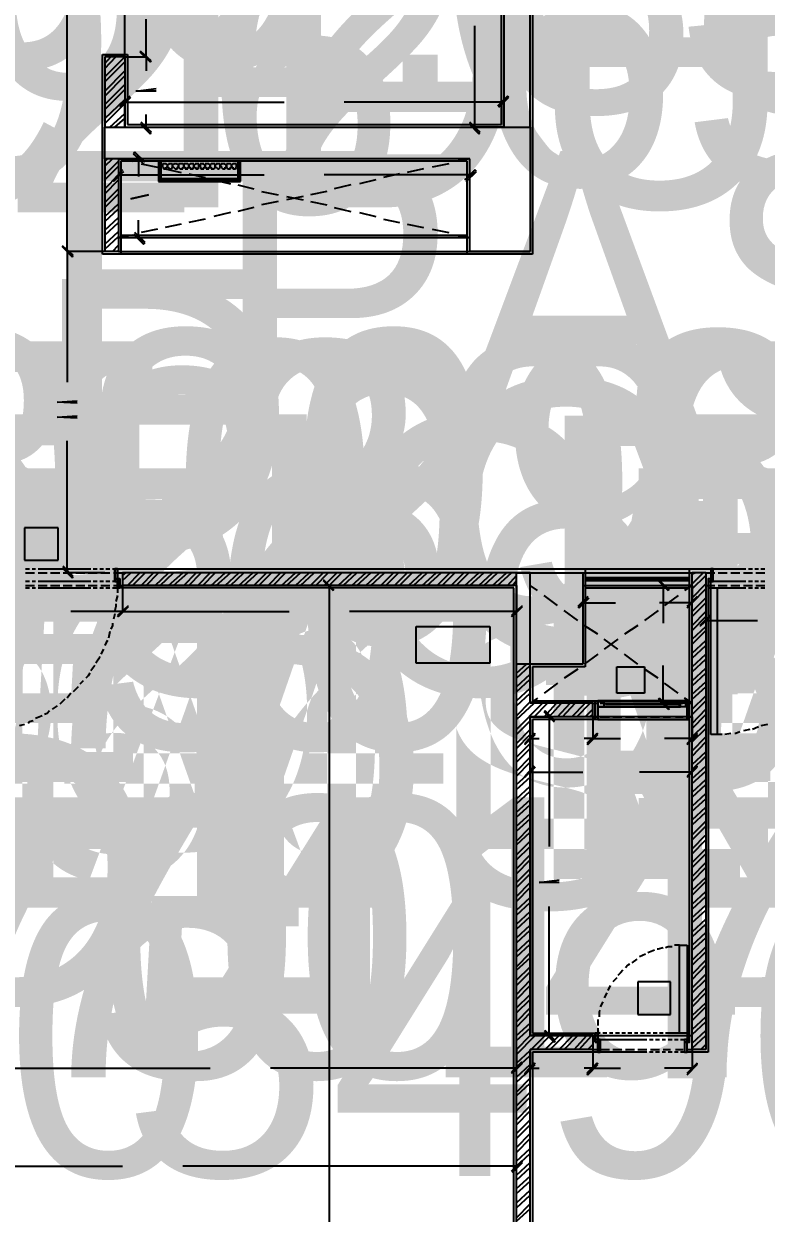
# Model space of a CAD drawing. Header units: feet. Extents: x -4 to 240, y -9 to 130.
# Drawn here: x 103.11 to 121.98, y 46.81 to 77.05 of the extents above; entities that cross this region are included whole.
import ezdxf

# ---------------------------------------------------------------- set-up
doc = ezdxf.new("R2010")
doc.units = ezdxf.units.FT
for name, color, linetype in [('RECTS', 8, 'Continuous'), ('TEXT', 3, 'Continuous'), ('WALLS', 7, 'Continuous')]:
    doc.layers.add(name, color=color, linetype=linetype)

msp = doc.modelspace()

# ---------------------------------------------------------------- linework, layer by layer
at = {"layer": 'RECTS'}
for points in [[(105.429, 62.941), (105.493, 62.941), (105.493, 63.196), (105.429, 63.196)], [(105.429, 62.877), (105.557, 62.877), (105.557, 62.941), (105.429, 62.941)], [(120.51, 62.877), (120.638, 62.877), (120.638, 62.941), (120.51, 62.941)], [(120.574, 62.941), (120.638, 62.941), (120.638, 63.196), (120.574, 63.196)], [(105.493, 62.711), (105.557, 62.711), (105.557, 62.877), (105.493, 62.877)], [(120.51, 62.711), (120.574, 62.711), (120.574, 62.877), (120.51, 62.877)], [(117.64, 51.228), (117.703, 51.228), (117.703, 51.394), (117.64, 51.394)], [(117.64, 51.164), (117.767, 51.164), (117.767, 51.228), (117.64, 51.228)], [(117.703, 50.909), (117.767, 50.909), (117.767, 51.164), (117.703, 51.164)], [(119.911, 51.164), (120.038, 51.164), (120.038, 51.228), (119.911, 51.228)], [(119.911, 50.909), (119.974, 50.909), (119.974, 51.164), (119.911, 51.164)], [(119.974, 51.228), (120.038, 51.228), (120.038, 51.394), (119.974, 51.394)]]:
    msp.add_lwpolyline(points, close=True, dxfattribs=at)
at = {"layer": 'WALLS'}
for p, q in [((104.217, 71.26), (104.217, 87.974)), ((115.254, 74.488), (115.254, 80.957)), ((115.317, 81.021), (115.317, 74.424)), ((115.317, 81.021), (115.317, 74.424)), ((115.981, 74.424), (115.981, 81.021)), ((115.981, 74.424), (115.981, 81.021)), ((116.045, 81.021), (116.045, 74.424)), ((105.684, 76.211), (105.684, 79.209)), ((106.22, 76.211), (106.22, 77.167)), ((114.577, 74.424), (114.577, 77.002)), ((105.11, 74.424), (105.11, 76.274)), ((105.11, 76.274), (105.748, 76.274)), ((105.174, 75.917), (105.455, 76.211)), ((105.174, 76.045), (105.327, 76.211)), ((105.174, 75.7), (105.684, 76.211)), ((105.174, 76.211), (105.174, 74.424)), ((105.684, 76.211), (105.174, 76.211)), ((105.684, 76.211), (105.684, 74.424)), ((105.684, 76.211), (106.22, 76.211)), ((105.684, 76.211), (105.684, 76.211)), ((105.684, 76.211), (106.22, 76.211)), ((105.684, 76.211), (105.684, 76.211)), ((105.748, 76.274), (105.748, 74.488)), ((106.093, 76.338), (106.067, 76.338)), ((106.067, 76.338), (106.322, 76.083)), ((106.067, 76.338), (106.322, 76.083)), ((106.348, 76.083), (106.093, 76.338)), ((106.348, 76.108), (106.093, 76.338)), ((106.093, 76.338), (106.348, 76.083)), ((106.348, 76.108), (106.093, 76.338)), ((106.22, 76.211), (106.22, 75.853)), ((106.22, 76.211), (106.22, 76.211)), ((105.174, 75.573), (105.684, 76.083)), ((106.322, 76.083), (106.348, 76.108)), ((105.174, 75.343), (105.684, 75.853)), ((105.174, 75.215), (105.684, 75.726)), ((105.174, 74.998), (105.684, 75.509)), ((105.174, 74.871), (105.684, 75.381)), ((105.965, 75.343), (106.475, 75.407)), ((106.475, 75.343), (105.965, 75.343)), ((105.174, 74.641), (105.684, 75.126)), ((105.174, 74.514), (105.684, 75.024)), ((105.812, 75.215), (105.557, 74.96)), ((105.812, 75.19), (105.557, 74.935)), ((105.582, 74.935), (105.837, 75.19)), ((105.684, 74.424), (105.684, 75.062)), ((105.684, 75.062), (109.729, 75.062)), ((115.317, 75.062), (111.26, 75.062)), ((115.407, 75.215), (115.152, 74.96)), ((115.19, 74.935), (115.445, 75.19)), ((115.19, 74.935), (115.445, 75.19)), ((115.317, 74.424), (115.317, 75.062)), ((115.317, 75.062), (115.317, 75.062)), ((115.445, 75.19), (115.407, 75.215)), ((105.301, 74.424), (105.684, 74.769)), ((105.557, 74.96), (105.582, 74.935)), ((106.22, 74.424), (106.22, 74.743)), ((105.11, 73.62), (105.11, 74.424)), ((105.174, 73.62), (105.174, 74.424)), ((105.174, 74.424), (115.981, 74.424)), ((105.174, 73.62), (105.174, 74.424)), ((105.174, 74.424), (115.981, 74.424)), ((105.429, 74.424), (105.684, 74.641)), ((105.684, 74.424), (105.684, 74.424)), ((105.684, 74.424), (105.684, 74.424)), ((105.684, 74.424), (106.22, 74.424)), ((105.684, 74.424), (105.684, 74.424)), ((105.748, 74.488), (115.254, 74.488)), ((106.067, 74.514), (106.322, 74.258)), ((106.348, 74.297), (106.093, 74.552)), ((106.093, 74.514), (106.348, 74.297)), ((114.424, 74.514), (114.679, 74.258)), ((114.705, 74.297), (114.45, 74.552)), ((114.45, 74.514), (114.705, 74.297)), ((115.317, 74.424), (114.577, 74.424)), ((115.317, 74.424), (115.981, 74.424)), ((115.317, 74.424), (115.981, 74.424)), ((115.317, 74.424), (115.317, 74.424)), ((115.317, 74.424), (115.317, 74.424)), ((115.981, 74.424), (115.981, 73.62)), ((115.981, 74.424), (115.981, 73.62)), ((116.045, 74.424), (116.045, 73.62)), ((106.322, 74.258), (106.348, 74.297)), ((114.679, 74.258), (114.705, 74.297)), ((105.939, 73.786), (105.901, 73.748)), ((106.195, 73.531), (105.939, 73.786)), ((105.11, 71.617), (105.11, 73.62)), ((105.174, 73.429), (105.365, 73.62)), ((105.174, 73.557), (105.238, 73.62)), ((105.174, 73.62), (105.174, 71.26)), ((114.45, 73.62), (105.174, 73.62)), ((114.45, 73.62), (105.174, 73.62)), ((105.174, 73.212), (105.518, 73.557)), ((105.518, 73.62), (105.518, 71.26)), ((105.518, 73.62), (105.876, 73.557)), ((105.518, 73.62), (106.029, 73.62)), ((105.518, 73.62), (105.518, 73.62)), ((105.582, 73.557), (105.582, 71.196)), ((114.386, 73.557), (105.582, 73.557)), ((106.156, 73.531), (105.901, 73.748)), ((105.901, 73.748), (106.156, 73.493)), ((106.029, 73.62), (106.029, 73.174)), ((106.093, 73.493), (106.514, 73.404)), ((106.539, 73.557), (106.539, 73.046)), ((106.577, 73.557), (106.577, 73.085)), ((106.603, 73.11), (106.603, 73.557)), ((106.667, 73.493), (106.641, 73.493)), ((106.641, 73.493), (106.641, 73.467)), ((106.705, 73.493), (106.667, 73.493)), ((106.73, 73.493), (106.705, 73.493)), ((106.769, 73.467), (106.73, 73.493)), ((106.833, 73.493), (106.794, 73.493)), ((106.794, 73.493), (106.794, 73.467)), ((106.858, 73.493), (106.833, 73.493)), ((106.896, 73.493), (106.858, 73.493)), ((106.896, 73.467), (106.896, 73.493)), ((106.96, 73.493), (106.922, 73.493)), ((106.922, 73.493), (106.922, 73.467)), ((106.986, 73.493), (106.96, 73.493)), ((107.024, 73.493), (106.986, 73.493)), ((107.024, 73.467), (107.024, 73.493)), ((107.088, 73.493), (107.049, 73.493)), ((107.049, 73.493), (107.049, 73.467)), ((107.113, 73.493), (107.088, 73.493)), ((107.152, 73.493), (107.113, 73.493)), ((107.177, 73.467), (107.152, 73.493)), ((107.215, 73.493), (107.177, 73.493)), ((107.177, 73.493), (107.177, 73.467)), ((107.241, 73.493), (107.215, 73.493)), ((107.279, 73.493), (107.241, 73.493)), ((107.305, 73.467), (107.279, 73.493)), ((107.343, 73.493), (107.305, 73.467)), ((107.368, 73.493), (107.343, 73.493)), ((107.407, 73.493), (107.368, 73.493)), ((107.432, 73.493), (107.407, 73.493)), ((107.432, 73.467), (107.432, 73.493)), ((107.496, 73.493), (107.47, 73.493)), ((107.47, 73.493), (107.47, 73.467)), ((107.534, 73.493), (107.496, 73.493)), ((107.56, 73.493), (107.534, 73.493)), ((107.56, 73.467), (107.56, 73.493)), ((107.624, 73.493), (107.598, 73.493)), ((107.598, 73.493), (107.598, 73.467)), ((107.662, 73.493), (107.624, 73.493)), ((107.687, 73.493), (107.662, 73.493)), ((107.687, 73.467), (107.687, 73.493)), ((107.751, 73.493), (107.726, 73.493)), ((107.726, 73.493), (107.726, 73.467)), ((107.789, 73.493), (107.751, 73.493)), ((107.815, 73.493), (107.789, 73.493)), ((107.853, 73.467), (107.815, 73.493)), ((107.879, 73.493), (107.853, 73.467)), ((107.917, 73.493), (107.879, 73.493)), ((107.943, 73.493), (107.917, 73.493)), ((107.981, 73.493), (107.943, 73.493)), ((107.981, 73.467), (107.981, 73.493)), ((108.045, 73.493), (108.006, 73.493)), ((108.006, 73.493), (108.006, 73.467)), ((108.07, 73.493), (108.045, 73.493)), ((108.108, 73.493), (108.07, 73.493)), ((108.108, 73.467), (108.108, 73.493)), ((108.172, 73.493), (108.134, 73.493)), ((108.134, 73.493), (108.134, 73.467)), ((108.198, 73.493), (108.172, 73.493)), ((108.236, 73.493), (108.198, 73.493)), ((108.236, 73.467), (108.236, 73.493)), ((108.3, 73.493), (108.262, 73.493)), ((108.262, 73.493), (108.262, 73.467)), ((108.325, 73.493), (108.3, 73.493)), ((108.364, 73.493), (108.325, 73.493)), ((108.389, 73.467), (108.364, 73.493)), ((108.427, 73.493), (108.389, 73.467)), ((108.453, 73.493), (108.427, 73.493)), ((108.491, 73.493), (108.453, 73.493)), ((108.517, 73.493), (108.491, 73.493)), ((108.517, 73.467), (108.517, 73.493)), ((108.619, 73.557), (108.555, 73.557)), ((108.555, 73.557), (108.555, 73.11)), ((108.581, 73.085), (108.581, 73.557)), ((108.619, 73.046), (108.619, 73.557)), ((113.914, 73.493), (113.493, 73.404)), ((114.45, 73.62), (114.105, 73.557)), ((114.386, 71.196), (114.386, 73.557)), ((114.45, 71.26), (114.45, 73.62)), ((114.45, 71.26), (114.45, 73.62)), ((115.981, 73.62), (115.981, 71.26)), ((115.981, 73.62), (115.981, 71.26)), ((116.045, 73.62), (116.045, 71.196)), ((105.174, 73.085), (105.518, 73.429)), ((105.174, 72.855), (105.518, 73.212)), ((105.62, 73.34), (105.391, 73.085)), ((105.646, 73.301), (105.391, 73.085)), ((105.391, 73.046), (105.646, 73.301)), ((105.518, 73.148), (105.518, 73.212)), ((105.518, 73.212), (109.219, 73.212)), ((106.641, 73.467), (106.641, 73.429)), ((106.641, 73.429), (106.641, 73.404)), ((106.641, 73.404), (106.667, 73.404)), ((106.667, 73.404), (106.667, 73.365)), ((106.667, 73.365), (106.705, 73.365)), ((106.705, 73.365), (107.113, 73.276)), ((106.705, 73.365), (106.73, 73.365)), ((106.73, 73.365), (106.73, 73.404)), ((106.73, 73.404), (106.769, 73.404)), ((106.769, 73.429), (106.769, 73.467)), ((106.794, 73.467), (106.769, 73.467)), ((106.769, 73.467), (106.769, 73.429)), ((106.769, 73.404), (106.769, 73.429)), ((106.769, 73.429), (106.769, 73.404)), ((106.769, 73.404), (106.794, 73.404)), ((106.794, 73.404), (106.794, 73.365)), ((106.794, 73.365), (106.833, 73.365)), ((106.833, 73.365), (106.858, 73.365)), ((106.858, 73.365), (106.896, 73.404)), ((106.896, 73.429), (106.896, 73.467)), ((106.922, 73.467), (106.896, 73.467)), ((106.896, 73.467), (106.896, 73.429)), ((106.896, 73.404), (106.896, 73.429)), ((106.896, 73.429), (106.922, 73.404)), ((106.922, 73.404), (106.96, 73.365)), ((106.96, 73.365), (106.986, 73.365)), ((106.986, 73.365), (107.024, 73.365)), ((107.049, 73.467), (107.024, 73.467)), ((107.024, 73.404), (107.049, 73.429)), ((107.024, 73.365), (107.024, 73.404)), ((107.049, 73.467), (107.049, 73.429)), ((107.049, 73.429), (107.049, 73.467)), ((107.049, 73.429), (107.049, 73.404)), ((107.049, 73.404), (107.088, 73.365)), ((107.088, 73.365), (107.113, 73.365)), ((107.113, 73.365), (107.152, 73.365)), ((107.152, 73.365), (107.152, 73.404)), ((107.152, 73.404), (107.177, 73.404)), ((107.177, 73.429), (107.177, 73.467)), ((107.177, 73.467), (107.177, 73.429)), ((107.177, 73.404), (107.177, 73.429)), ((107.177, 73.429), (107.177, 73.404)), ((107.177, 73.404), (107.215, 73.404)), ((107.215, 73.404), (107.215, 73.365)), ((107.215, 73.365), (107.241, 73.365)), ((107.241, 73.365), (107.279, 73.365)), ((107.279, 73.365), (107.279, 73.404)), ((107.279, 73.404), (107.305, 73.404)), ((107.305, 73.467), (107.305, 73.429)), ((107.305, 73.429), (107.305, 73.467)), ((107.305, 73.429), (107.305, 73.404)), ((107.305, 73.404), (107.305, 73.429)), ((107.305, 73.404), (107.343, 73.404)), ((107.305, 73.238), (107.726, 73.148)), ((107.343, 73.404), (107.343, 73.365)), ((107.343, 73.365), (107.368, 73.365)), ((107.368, 73.365), (107.407, 73.365)), ((107.407, 73.365), (107.432, 73.404)), ((107.47, 73.467), (107.432, 73.467)), ((107.432, 73.467), (107.432, 73.429)), ((107.432, 73.429), (107.432, 73.467)), ((107.432, 73.429), (107.432, 73.404)), ((107.432, 73.404), (107.432, 73.429)), ((107.432, 73.404), (107.47, 73.404)), ((107.47, 73.404), (107.496, 73.365)), ((107.496, 73.365), (107.534, 73.365)), ((107.534, 73.365), (107.56, 73.404)), ((107.56, 73.429), (107.56, 73.467)), ((107.56, 73.404), (107.56, 73.429)), ((107.56, 73.429), (107.598, 73.429)), ((107.598, 73.429), (107.56, 73.429)), ((107.598, 73.467), (107.598, 73.429)), ((107.598, 73.429), (107.598, 73.404)), ((107.598, 73.404), (107.624, 73.365)), ((107.624, 73.365), (107.662, 73.365)), ((107.662, 73.365), (107.687, 73.365)), ((107.726, 73.467), (107.687, 73.467)), ((107.687, 73.365), (107.687, 73.404)), ((107.687, 73.404), (107.726, 73.404)), ((107.726, 73.429), (107.726, 73.467)), ((107.726, 73.467), (107.726, 73.429)), ((107.726, 73.404), (107.726, 73.429)), ((107.726, 73.429), (107.726, 73.404)), ((107.726, 73.404), (107.751, 73.404)), ((107.751, 73.404), (107.751, 73.365)), ((107.751, 73.365), (107.789, 73.365)), ((107.789, 73.365), (107.815, 73.365)), ((107.815, 73.365), (107.815, 73.404)), ((107.815, 73.404), (107.853, 73.404)), ((107.853, 73.429), (107.853, 73.467)), ((107.853, 73.467), (107.853, 73.429)), ((107.853, 73.404), (107.853, 73.429)), ((107.853, 73.429), (107.853, 73.404)), ((107.853, 73.404), (107.879, 73.404)), ((107.879, 73.404), (107.879, 73.365)), ((107.879, 73.365), (107.917, 73.365)), ((107.917, 73.365), (107.943, 73.365)), ((107.943, 73.365), (107.981, 73.404)), ((108.006, 73.467), (107.981, 73.467)), ((107.981, 73.467), (107.981, 73.429)), ((107.981, 73.429), (107.981, 73.467)), ((107.981, 73.429), (107.981, 73.404)), ((107.981, 73.404), (107.981, 73.429)), ((107.981, 73.404), (108.006, 73.404)), ((108.006, 73.404), (108.045, 73.365)), ((108.045, 73.365), (108.07, 73.365)), ((108.07, 73.365), (108.108, 73.404)), ((108.108, 73.429), (108.108, 73.467)), ((108.134, 73.467), (108.108, 73.429)), ((108.108, 73.404), (108.108, 73.429)), ((108.108, 73.429), (108.134, 73.429)), ((108.134, 73.429), (108.134, 73.404)), ((108.134, 73.404), (108.172, 73.365)), ((108.172, 73.365), (108.198, 73.365)), ((108.198, 73.365), (108.236, 73.365)), ((108.262, 73.467), (108.236, 73.467)), ((108.236, 73.365), (108.236, 73.404)), ((108.236, 73.404), (108.262, 73.404)), ((108.262, 73.429), (108.262, 73.467)), ((108.262, 73.467), (108.262, 73.429)), ((108.262, 73.404), (108.262, 73.429)), ((108.262, 73.429), (108.262, 73.404)), ((108.262, 73.404), (108.3, 73.365)), ((108.3, 73.365), (108.325, 73.365)), ((108.325, 73.365), (108.364, 73.365)), ((108.364, 73.365), (108.364, 73.404)), ((108.364, 73.404), (108.389, 73.404)), ((108.389, 73.429), (108.389, 73.467)), ((108.389, 73.467), (108.389, 73.429)), ((108.389, 73.404), (108.389, 73.429)), ((108.389, 73.429), (108.389, 73.404)), ((108.389, 73.404), (108.427, 73.404)), ((108.427, 73.404), (108.427, 73.365)), ((108.427, 73.365), (108.453, 73.365)), ((108.453, 73.365), (108.491, 73.365)), ((108.491, 73.365), (108.517, 73.404)), ((108.517, 73.429), (108.517, 73.467)), ((108.517, 73.404), (108.517, 73.429)), ((114.45, 73.212), (110.75, 73.212)), ((112.663, 73.238), (112.255, 73.148)), ((113.276, 73.365), (112.855, 73.276)), ((114.577, 73.34), (114.322, 73.085)), ((114.322, 73.085), (114.577, 73.301)), ((114.36, 73.046), (114.616, 73.301)), ((114.45, 73.148), (114.45, 73.212)), ((114.45, 73.212), (114.45, 73.212)), ((114.616, 73.301), (114.577, 73.34)), ((105.174, 72.727), (105.518, 73.085)), ((105.391, 73.085), (105.391, 73.046)), ((105.518, 73.148), (105.518, 73.148)), ((106.539, 73.046), (106.603, 73.11)), ((106.539, 73.046), (108.619, 73.046)), ((106.577, 73.085), (108.581, 73.085)), ((108.555, 73.11), (106.603, 73.11)), ((107.943, 73.085), (108.364, 72.982)), ((108.619, 73.046), (108.555, 73.11)), ((108.555, 72.957), (108.963, 72.855)), ((111.426, 72.957), (111.005, 72.855)), ((112.064, 73.085), (111.643, 72.982)), ((114.45, 73.148), (114.45, 73.148)), ((105.174, 72.51), (105.518, 72.855)), ((105.174, 72.383), (105.518, 72.727)), ((106.284, 72.702), (105.837, 72.6)), ((105.837, 72.6), (106.284, 72.702)), ((109.155, 72.791), (109.576, 72.702)), ((109.793, 72.663), (110.214, 72.574)), ((110.214, 72.663), (109.793, 72.574)), ((110.813, 72.791), (110.405, 72.702)), ((105.174, 72.153), (105.518, 72.472)), ((105.174, 72.026), (105.518, 72.344)), ((108.963, 72.383), (108.555, 72.281)), ((109.576, 72.536), (109.155, 72.447)), ((110.405, 72.536), (110.813, 72.447)), ((111.005, 72.383), (111.426, 72.281)), ((105.174, 71.809), (105.518, 72.128)), ((105.174, 71.681), (105.518, 72)), ((106.029, 71.617), (106.029, 72.064)), ((107.726, 72.089), (107.305, 72)), ((108.364, 72.255), (107.943, 72.153)), ((111.643, 72.255), (112.064, 72.153)), ((112.255, 72.089), (112.663, 72)), ((105.174, 71.451), (105.518, 71.77)), ((105.876, 71.681), (105.518, 71.617)), ((105.582, 71.681), (114.386, 71.681)), ((105.901, 71.707), (106.156, 71.49)), ((105.901, 71.707), (106.156, 71.451)), ((106.195, 71.49), (105.939, 71.745)), ((106.514, 71.834), (106.093, 71.745)), ((107.113, 71.962), (106.705, 71.872)), ((112.855, 71.962), (113.276, 71.872)), ((113.493, 71.834), (113.914, 71.745)), ((114.105, 71.681), (114.45, 71.617)), ((104.089, 71.388), (104.344, 71.132)), ((104.089, 71.388), (104.344, 71.132)), ((104.344, 71.132), (104.089, 71.388)), ((104.115, 71.388), (104.089, 71.388)), ((104.089, 71.388), (104.344, 71.132)), ((104.37, 71.171), (104.115, 71.388)), ((104.37, 71.171), (104.115, 71.388)), ((105.11, 71.196), (105.11, 71.617)), ((105.174, 71.324), (105.518, 71.643)), ((105.365, 71.26), (105.518, 71.426)), ((105.518, 71.617), (114.45, 71.617)), ((105.518, 71.617), (106.029, 71.617)), ((105.518, 71.617), (105.518, 71.617)), ((106.029, 71.617), (106.029, 71.617)), ((106.156, 71.451), (106.195, 71.49)), ((105.174, 71.26), (104.217, 71.26)), ((104.217, 71.26), (104.217, 71.26)), ((105.174, 71.26), (104.217, 71.26)), ((104.217, 71.26), (104.217, 67.943)), ((104.344, 71.132), (104.37, 71.171)), ((114.45, 71.196), (105.11, 71.196)), ((105.518, 71.26), (105.174, 71.26)), ((105.174, 71.26), (105.174, 71.26)), ((105.174, 71.26), (105.174, 71.26)), ((105.493, 71.26), (105.518, 71.298)), ((105.518, 71.26), (115.981, 71.26)), ((115.981, 71.26), (114.45, 71.26)), ((115.981, 71.26), (114.45, 71.26)), ((116.045, 71.196), (114.45, 71.196)), ((103.962, 67.432), (104.472, 67.47)), ((104.472, 67.407), (103.962, 67.432)), ((103.962, 67.049), (104.472, 67.088)), ((104.472, 67.024), (103.962, 67.049)), ((104.217, 63.094), (104.217, 66.45)), ((103.987, 64.242), (103.132, 64.242)), ((103.132, 64.242), (103.132, 63.413)), ((103.987, 63.413), (103.987, 64.242)), ((103.132, 63.413), (103.987, 63.413)), ((104.089, 63.222), (104.344, 63.005)), ((104.089, 63.222), (104.344, 62.967)), ((104.37, 63.005), (104.115, 63.26)), ((103.158, 63.196), (103.26, 63.196)), ((103.158, 63.094), (103.388, 63.094)), ((103.324, 63.196), (103.413, 63.196)), ((103.477, 63.196), (103.579, 63.196)), ((103.477, 63.094), (103.707, 63.094)), ((103.579, 63.196), (103.732, 63.196)), ((103.732, 63.196), (103.898, 63.196)), ((103.796, 63.094), (104.026, 63.094)), ((103.898, 63.196), (104.051, 63.196)), ((104.051, 63.196), (104.217, 63.196)), ((104.115, 63.094), (104.344, 63.094)), ((104.217, 63.196), (104.37, 63.196)), ((105.174, 63.094), (104.217, 63.094)), ((104.217, 63.094), (104.217, 63.094)), ((104.344, 62.967), (104.37, 63.005)), ((104.37, 63.196), (104.536, 63.196)), ((104.434, 63.094), (104.663, 63.094)), ((104.536, 63.196), (104.689, 63.196)), ((104.689, 63.196), (104.817, 63.196)), ((104.753, 63.094), (104.982, 63.094)), ((104.88, 63.196), (104.982, 63.196)), ((105.046, 63.196), (105.136, 63.196)), ((105.072, 63.094), (105.301, 63.094)), ((105.174, 63.094), (105.174, 63.094)), ((105.199, 63.196), (105.301, 63.196)), ((105.365, 63.196), (105.429, 63.196)), ((105.391, 63.094), (105.62, 63.094)), ((105.429, 63.196), (105.493, 63.196)), ((105.429, 62.877), (105.429, 63.196)), ((105.493, 63.196), (115.636, 63.196)), ((105.493, 63.196), (105.493, 62.877)), ((105.493, 62.711), (105.493, 62.941)), ((105.493, 62.941), (105.557, 62.941)), ((105.557, 62.941), (105.557, 62.711)), ((105.62, 62.903), (105.837, 63.094)), ((105.62, 63.03), (105.71, 63.094)), ((115.981, 63.094), (105.62, 63.094)), ((105.62, 63.094), (105.62, 62.775)), ((105.748, 62.775), (106.067, 63.094)), ((105.876, 62.775), (106.195, 63.094)), ((106.093, 62.775), (106.411, 63.094)), ((106.22, 62.775), (106.539, 63.094)), ((106.45, 62.775), (106.794, 63.094)), ((106.577, 62.775), (106.922, 63.094)), ((106.794, 62.775), (107.152, 63.094)), ((106.922, 62.775), (107.279, 63.094)), ((107.177, 62.775), (107.496, 63.094)), ((107.305, 62.775), (107.624, 63.094)), ((107.534, 62.775), (107.853, 63.094)), ((107.662, 62.775), (107.981, 63.094)), ((107.879, 62.775), (108.236, 63.094)), ((108.006, 62.775), (108.364, 63.094)), ((108.236, 62.775), (108.581, 63.094)), ((108.364, 62.775), (108.708, 63.094)), ((108.581, 62.775), (108.938, 63.094)), ((108.708, 62.775), (109.065, 63.094)), ((108.963, 62.775), (109.282, 63.094)), ((109.091, 62.775), (109.41, 63.094)), ((109.321, 62.775), (109.64, 63.094)), ((109.448, 62.775), (109.767, 63.094)), ((109.665, 62.775), (110.022, 63.094)), ((109.793, 62.775), (110.15, 63.094)), ((110.022, 62.775), (110.367, 63.094)), ((110.15, 62.775), (110.494, 63.094)), ((110.405, 62.775), (110.724, 63.094)), ((110.533, 62.775), (110.852, 63.094)), ((110.75, 62.903), (110.724, 62.903)), ((110.724, 62.903), (110.979, 62.648)), ((110.75, 62.775), (111.069, 63.094)), ((110.979, 62.648), (110.75, 62.903)), ((111.005, 62.648), (110.75, 62.903)), ((110.877, 62.775), (111.196, 63.094)), ((111.107, 62.775), (111.451, 63.094)), ((111.234, 62.775), (111.579, 63.094)), ((111.451, 62.775), (111.809, 63.094)), ((111.579, 62.775), (111.936, 63.094)), ((111.809, 62.775), (112.153, 63.094)), ((111.936, 62.775), (112.281, 63.094)), ((112.191, 62.775), (112.51, 63.094)), ((112.319, 62.775), (112.638, 63.094)), ((112.536, 62.775), (112.855, 63.094)), ((112.663, 62.775), (112.982, 63.094)), ((112.893, 62.775), (113.238, 63.094)), ((113.021, 62.775), (113.365, 63.094)), ((113.238, 62.775), (113.595, 63.094)), ((113.365, 62.775), (113.722, 63.094)), ((113.62, 62.775), (113.939, 63.094)), ((113.748, 62.775), (114.067, 63.094)), ((113.978, 62.775), (114.297, 63.094)), ((114.105, 62.775), (114.424, 63.094)), ((114.322, 62.775), (114.679, 63.094)), ((114.45, 62.775), (114.807, 63.094)), ((114.679, 62.775), (115.024, 63.094)), ((114.807, 62.775), (115.152, 63.094)), ((115.024, 62.775), (115.381, 63.094)), ((115.152, 62.775), (115.509, 63.094)), ((115.407, 62.775), (115.636, 63.03)), ((115.534, 62.775), (115.636, 62.903)), ((115.636, 63.196), (115.981, 63.196)), ((115.636, 60.772), (115.636, 63.094)), ((115.636, 63.094), (117.321, 63.094)), ((115.636, 63.094), (117.321, 63.094)), ((115.636, 60.772), (115.636, 63.094)), ((115.981, 63.196), (120.574, 63.196)), ((115.981, 59.777), (115.981, 63.094)), ((117.321, 63.094), (117.321, 60.772)), ((117.321, 63.094), (117.321, 60.772)), ((117.321, 63.094), (120.102, 63.094)), ((117.384, 63.196), (117.384, 60.708)), ((120.038, 62.967), (117.384, 62.967)), ((117.384, 62.941), (120.038, 62.941)), ((117.384, 62.903), (120.038, 62.903)), ((119.49, 62.648), (119.234, 62.903)), ((119.273, 62.903), (119.234, 62.903)), ((119.234, 62.903), (119.49, 62.648)), ((119.528, 62.648), (119.273, 62.903)), ((120.038, 51.394), (120.038, 63.196)), ((120.038, 62.903), (120.038, 62.967)), ((120.102, 63.069), (120.166, 63.094)), ((120.102, 62.813), (120.383, 63.094)), ((120.447, 63.094), (120.102, 63.094)), ((120.102, 50.973), (120.102, 63.094)), ((120.102, 62.686), (120.447, 63.03)), ((120.447, 63.094), (120.447, 50.973)), ((120.447, 63.094), (120.676, 63.094)), ((120.574, 62.941), (120.51, 62.941)), ((120.51, 62.941), (120.51, 62.711)), ((120.638, 63.196), (120.574, 63.196)), ((120.574, 63.196), (120.574, 62.877)), ((120.574, 62.711), (120.574, 62.941)), ((120.638, 62.877), (120.638, 63.196)), ((120.638, 63.196), (120.702, 63.196)), ((120.702, 63.196), (120.868, 63.196)), ((120.766, 63.094), (120.995, 63.094)), ((120.868, 63.196), (121.021, 63.196)), ((121.021, 63.196), (121.187, 63.196)), ((121.085, 63.094), (121.314, 63.094)), ((121.187, 63.196), (121.34, 63.196)), ((121.34, 63.196), (121.467, 63.196)), ((121.404, 63.094), (121.633, 63.094)), ((121.531, 63.196), (121.633, 63.196)), ((121.697, 63.196), (121.786, 63.196)), ((121.722, 63.094), (121.952, 63.094)), ((121.85, 63.196), (121.952, 63.196)), ((103.26, 62.877), (103.158, 62.877)), ((103.158, 62.775), (103.388, 62.775)), ((103.158, 62.711), (103.26, 62.711)), ((103.413, 62.877), (103.324, 62.877)), ((103.324, 62.711), (103.413, 62.711)), ((103.604, 62.877), (103.477, 62.877)), ((103.477, 62.775), (103.707, 62.775)), ((103.477, 62.711), (103.579, 62.711)), ((103.579, 62.711), (103.732, 62.711)), ((103.77, 62.877), (103.604, 62.877)), ((103.732, 62.711), (103.898, 62.711)), ((103.923, 62.877), (103.77, 62.877)), ((103.796, 62.775), (104.026, 62.775)), ((103.898, 62.711), (104.051, 62.711)), ((104.089, 62.877), (103.923, 62.877)), ((104.051, 62.711), (104.217, 62.711)), ((104.242, 62.877), (104.089, 62.877)), ((104.115, 62.775), (104.344, 62.775)), ((104.217, 62.711), (104.37, 62.711)), ((104.408, 62.877), (104.242, 62.877)), ((104.37, 62.711), (104.536, 62.711)), ((104.561, 62.877), (104.408, 62.877)), ((104.434, 62.775), (104.663, 62.775)), ((104.536, 62.711), (104.689, 62.711)), ((104.727, 62.877), (104.561, 62.877)), ((104.689, 62.711), (104.817, 62.711)), ((104.817, 62.877), (104.727, 62.877)), ((104.753, 62.775), (104.982, 62.775)), ((104.982, 62.877), (104.88, 62.877)), ((104.88, 62.711), (104.982, 62.711)), ((105.136, 62.877), (105.046, 62.877)), ((105.046, 62.711), (105.136, 62.711)), ((105.072, 62.775), (105.301, 62.775)), ((105.301, 62.877), (105.199, 62.877)), ((105.199, 62.711), (105.301, 62.711)), ((105.429, 62.877), (105.365, 62.877)), ((105.365, 62.711), (105.493, 62.711)), ((105.391, 62.775), (105.62, 62.775)), ((105.493, 62.877), (105.429, 62.877)), ((105.557, 62.711), (105.493, 62.711)), ((105.493, 62.711), (105.493, 62.584)), ((115.573, 62.711), (105.557, 62.711)), ((115.636, 62.775), (105.62, 62.775)), ((105.62, 62.775), (105.62, 62.112)), ((105.62, 62.775), (105.62, 62.775)), ((105.62, 62.775), (105.62, 62.112)), ((105.62, 62.775), (105.62, 62.775)), ((111.809, 62.775), (110.877, 62.775)), ((110.877, 62.775), (110.877, 41.531)), ((111.809, 62.775), (111.809, 62.775)), ((115.573, 60.772), (115.573, 62.711)), ((115.636, 18.156), (115.636, 62.775)), ((115.636, 62.775), (115.636, 62.112)), ((115.636, 62.775), (115.636, 62.775)), ((116.172, 62.648), (115.981, 62.775)), ((117.321, 62.775), (120.102, 62.775)), ((117.321, 62.775), (117.321, 62.329)), ((117.321, 62.775), (117.321, 62.775)), ((117.384, 62.711), (120.038, 62.711)), ((120.102, 62.775), (119.362, 62.775)), ((119.362, 62.775), (119.362, 61.818)), ((120.102, 62.775), (119.911, 62.648)), ((120.102, 62.456), (120.447, 62.813)), ((120.102, 62.775), (120.102, 62.329)), ((120.102, 62.775), (120.102, 62.775)), ((120.102, 62.775), (120.102, 62.775)), ((120.102, 62.329), (120.447, 62.686)), ((120.447, 62.775), (120.676, 62.775)), ((120.447, 62.775), (120.447, 61.882)), ((120.447, 62.775), (120.447, 62.775)), ((120.51, 62.711), (120.51, 50.909)), ((120.51, 62.711), (120.549, 62.711)), ((120.549, 62.711), (120.574, 62.711)), ((120.574, 62.877), (120.638, 62.877)), ((120.574, 62.813), (120.574, 62.813)), ((120.574, 62.711), (120.574, 62.813)), ((120.574, 62.711), (120.574, 62.813)), ((120.574, 62.711), (120.702, 62.711)), ((120.574, 58.986), (120.574, 62.711)), ((120.574, 62.711), (120.74, 62.711)), ((120.574, 62.711), (120.676, 62.711)), ((120.574, 62.711), (120.676, 62.711)), ((120.574, 62.711), (120.574, 62.711)), ((120.74, 62.877), (120.638, 62.877)), ((120.676, 62.711), (120.676, 62.711)), ((120.702, 62.711), (120.868, 62.711)), ((120.893, 62.877), (120.74, 62.877)), ((120.74, 62.711), (120.74, 58.986)), ((120.766, 62.775), (120.995, 62.775)), ((120.868, 62.711), (121.021, 62.711)), ((121.059, 62.877), (120.893, 62.877)), ((121.021, 62.711), (121.187, 62.711)), ((121.212, 62.877), (121.059, 62.877)), ((121.085, 62.775), (121.314, 62.775)), ((121.187, 62.711), (121.34, 62.711)), ((121.378, 62.877), (121.212, 62.877)), ((121.34, 62.711), (121.467, 62.711)), ((121.467, 62.877), (121.378, 62.877)), ((121.404, 62.775), (121.633, 62.775)), ((121.633, 62.877), (121.531, 62.877)), ((121.531, 62.711), (121.633, 62.711)), ((121.786, 62.877), (121.697, 62.877)), ((121.697, 62.711), (121.786, 62.711)), ((121.722, 62.775), (121.952, 62.775)), ((121.952, 62.877), (121.85, 62.877)), ((121.85, 62.711), (121.952, 62.711)), ((105.493, 62.52), (105.455, 62.367)), ((105.455, 62.303), (105.455, 62.239)), ((116.683, 62.265), (116.338, 62.52)), ((117.448, 62.494), (117.193, 62.239)), ((117.448, 62.456), (117.193, 62.239)), ((117.231, 62.201), (117.486, 62.456)), ((117.321, 62.329), (118.15, 62.329)), ((117.321, 62.329), (117.321, 62.329)), ((120.102, 62.329), (119.273, 62.329)), ((119.745, 62.52), (119.4, 62.265)), ((120.23, 62.494), (119.974, 62.239)), ((119.974, 62.239), (120.23, 62.456)), ((119.974, 62.201), (120.23, 62.456)), ((120.102, 62.112), (120.447, 62.456)), ((120.102, 61.984), (120.447, 62.329)), ((120.23, 62.456), (120.23, 62.494)), ((105.62, 62.112), (104.306, 62.112)), ((105.429, 62.048), (105.391, 61.92)), ((105.455, 62.239), (105.429, 62.137)), ((105.493, 61.984), (105.748, 62.239)), ((105.748, 62.239), (105.493, 62.01)), ((105.748, 62.239), (105.493, 61.984)), ((105.748, 62.239), (105.493, 62.01)), ((105.493, 62.01), (105.518, 61.984)), ((105.518, 61.984), (105.774, 62.239)), ((105.518, 61.984), (105.774, 62.239)), ((105.62, 62.112), (105.62, 62.112)), ((105.62, 62.112), (109.856, 62.112)), ((105.774, 62.239), (105.748, 62.239)), ((115.636, 62.112), (111.388, 62.112)), ((115.509, 61.984), (115.764, 62.239)), ((115.764, 62.239), (115.509, 62.01)), ((115.534, 61.984), (115.789, 62.239)), ((115.636, 62.112), (115.636, 62.112)), ((115.789, 62.239), (115.764, 62.239)), ((117.193, 61.882), (116.848, 62.137)), ((117.193, 62.239), (117.231, 62.201)), ((119.234, 62.137), (118.89, 61.882)), ((120.102, 61.754), (120.447, 62.112)), ((120.549, 62.01), (120.293, 61.754)), ((120.574, 62.01), (120.319, 61.754)), ((105.365, 61.754), (105.327, 61.665)), ((105.365, 61.818), (105.365, 61.754)), ((113.085, 61.729), (114.96, 61.729)), ((113.085, 60.797), (113.085, 61.729)), ((114.96, 61.729), (114.96, 60.797)), ((117.703, 61.537), (117.359, 61.754)), ((118.724, 61.754), (118.38, 61.537)), ((120.102, 61.627), (120.447, 61.984)), ((120.102, 61.41), (120.447, 61.729)), ((120.293, 61.754), (120.319, 61.754)), ((120.319, 61.754), (120.574, 61.984)), ((120.447, 61.882), (121.761, 61.882)), ((105.301, 61.601), (105.263, 61.435)), ((118.214, 61.155), (117.869, 61.41)), ((118.214, 61.41), (117.869, 61.155)), ((120.102, 61.282), (120.447, 61.627)), ((105.136, 61.155), (105.072, 61.027)), ((105.199, 61.308), (105.174, 61.244)), ((105.238, 61.372), (105.199, 61.308)), ((120.102, 61.053), (120.447, 61.372)), ((120.102, 60.925), (120.447, 61.244)), ((105.008, 60.9), (104.944, 60.797)), ((105.046, 60.963), (105.008, 60.9)), ((114.96, 60.797), (113.085, 60.797)), ((117.703, 61.027), (117.359, 60.772)), ((118.724, 60.772), (118.38, 61.027)), ((120.102, 60.708), (120.447, 61.027)), ((120.102, 60.581), (120.447, 60.9)), ((104.791, 60.542), (104.753, 60.478)), ((104.919, 60.734), (104.817, 60.606)), ((115.573, 42.233), (115.573, 60.772)), ((115.636, 60.772), (115.662, 60.772)), ((115.636, 60.542), (115.892, 60.772)), ((117.321, 60.772), (115.636, 60.772)), ((117.321, 60.772), (115.636, 60.772)), ((115.636, 60.415), (115.981, 60.734)), ((115.636, 60.198), (115.981, 60.517)), ((117.384, 60.708), (116.045, 60.708)), ((116.045, 60.708), (116.045, 59.841)), ((117.193, 60.644), (116.848, 60.415)), ((118.188, 60.032), (118.188, 60.708)), ((118.188, 60.708), (118.89, 60.708)), ((118.89, 60.708), (118.89, 60.032)), ((119.234, 60.415), (118.89, 60.644)), ((119.362, 59.777), (119.362, 60.734)), ((120.102, 60.351), (120.447, 60.67)), ((120.102, 60.223), (120.447, 60.542)), ((104.498, 60.198), (104.434, 60.134)), ((104.625, 60.351), (104.536, 60.262)), ((104.753, 60.478), (104.689, 60.415)), ((115.636, 60.07), (115.981, 60.389)), ((116.683, 60.287), (116.338, 60.032)), ((119.745, 60.032), (119.4, 60.287)), ((120.102, 60.006), (120.447, 60.325)), ((120.102, 59.879), (120.447, 60.198)), ((104.153, 59.879), (104.089, 59.815)), ((104.306, 60.032), (104.217, 59.904)), ((104.434, 60.134), (104.37, 60.07)), ((115.636, 59.841), (115.981, 60.159)), ((115.636, 59.713), (115.981, 60.032)), ((116.172, 59.904), (115.981, 59.777)), ((118.89, 60.032), (118.188, 60.032)), ((119.234, 59.904), (119.49, 59.649)), ((119.234, 59.879), (119.49, 59.624)), ((119.528, 59.649), (119.273, 59.904)), ((120.102, 59.777), (119.911, 59.904)), ((120.102, 59.624), (120.447, 59.968)), ((103.77, 59.585), (103.707, 59.522)), ((103.962, 59.713), (103.834, 59.624)), ((104.089, 59.815), (104.026, 59.751)), ((115.636, 59.458), (115.981, 59.815)), ((115.636, 59.368), (116.083, 59.777)), ((115.636, 59.113), (116.3, 59.777)), ((117.576, 59.777), (115.981, 59.777)), ((116.045, 59.841), (117.64, 59.841)), ((116.083, 59.432), (116.427, 59.777)), ((116.338, 59.432), (116.657, 59.777)), ((116.364, 59.585), (116.338, 59.56)), ((116.619, 59.33), (116.364, 59.585)), ((116.466, 59.432), (116.785, 59.777)), ((116.683, 59.432), (117.002, 59.777)), ((116.81, 59.432), (117.129, 59.777)), ((117.04, 59.432), (117.384, 59.777)), ((117.167, 59.432), (117.512, 59.777)), ((117.384, 59.432), (117.576, 59.624)), ((117.576, 59.432), (117.576, 59.777)), ((117.576, 59.777), (117.678, 59.777)), ((117.64, 59.841), (117.64, 59.368)), ((117.64, 59.368), (117.64, 59.841)), ((117.64, 59.841), (117.703, 59.841)), ((117.64, 59.368), (117.64, 59.841)), ((117.64, 59.841), (117.703, 59.841)), ((117.703, 59.841), (117.703, 59.368)), ((119.974, 59.841), (117.703, 59.841)), ((117.703, 59.841), (117.703, 59.368)), ((117.703, 59.841), (119.974, 59.841)), ((117.869, 59.841), (117.703, 59.841)), ((117.703, 59.841), (117.703, 59.687)), ((117.869, 59.815), (117.703, 59.815)), ((117.703, 59.815), (117.703, 59.687)), ((118.699, 59.687), (117.703, 59.687)), ((117.703, 59.687), (117.703, 59.368)), ((119.974, 59.687), (117.703, 59.687)), ((117.703, 59.687), (117.869, 59.687)), ((117.703, 59.687), (117.869, 59.687)), ((117.767, 59.777), (117.997, 59.777)), ((117.767, 59.687), (119.809, 59.687)), ((117.869, 59.687), (117.869, 59.841)), ((117.869, 59.687), (117.869, 59.815)), ((117.869, 59.777), (119.783, 59.777)), ((117.895, 59.751), (117.869, 59.777)), ((117.895, 59.751), (119.783, 59.751)), ((118.086, 59.777), (118.316, 59.777)), ((118.405, 59.777), (118.635, 59.777)), ((119.617, 59.687), (118.699, 59.687)), ((118.724, 59.777), (118.954, 59.777)), ((119.043, 59.777), (119.273, 59.777)), ((119.362, 59.777), (119.553, 59.777)), ((120.102, 59.777), (119.362, 59.777)), ((119.362, 59.777), (119.362, 59.777)), ((119.49, 59.624), (119.528, 59.649)), ((119.974, 59.687), (119.617, 59.687)), ((119.681, 59.777), (119.872, 59.777)), ((119.783, 59.687), (119.783, 59.841)), ((119.783, 59.841), (119.974, 59.841)), ((119.783, 59.751), (119.783, 59.777)), ((119.974, 59.687), (119.783, 59.687)), ((119.809, 59.687), (119.809, 59.815)), ((119.809, 59.815), (119.936, 59.815)), ((119.936, 59.687), (119.809, 59.687)), ((119.936, 59.815), (119.936, 59.687)), ((120.038, 59.841), (119.974, 59.841)), ((119.974, 59.841), (119.974, 59.368)), ((119.974, 59.841), (119.974, 59.687)), ((120.038, 59.841), (119.974, 59.841)), ((119.974, 59.841), (119.974, 59.368)), ((119.974, 59.368), (119.974, 59.687)), ((120, 59.777), (120.102, 59.777)), ((120.038, 59.368), (120.038, 59.841)), ((120.038, 59.368), (120.038, 59.841)), ((120.102, 59.496), (120.447, 59.841)), ((120.102, 59.777), (120.102, 59.777)), ((120.102, 59.266), (120.447, 59.624)), ((103.26, 59.305), (103.222, 59.266)), ((103.349, 59.33), (103.26, 59.305)), ((103.579, 59.458), (103.413, 59.394)), ((103.707, 59.522), (103.643, 59.496)), ((115.636, 58.986), (115.981, 59.33)), ((117.576, 59.432), (115.981, 59.432)), ((115.981, 59.432), (115.981, 51.33)), ((115.981, 51.33), (115.981, 59.432)), ((117.576, 59.432), (115.981, 59.432)), ((115.981, 59.432), (115.981, 58.884)), ((115.981, 59.432), (115.981, 59.432)), ((115.981, 59.432), (116.466, 59.432)), ((115.981, 59.432), (115.981, 59.432)), ((117.64, 59.368), (116.045, 59.368)), ((116.045, 59.368), (116.045, 51.394)), ((116.593, 59.305), (116.338, 59.56)), ((116.338, 59.56), (116.593, 59.305)), ((116.466, 59.432), (116.466, 56.14)), ((117.512, 59.432), (117.576, 59.496)), ((120.102, 59.432), (117.576, 59.432)), ((117.576, 59.432), (117.678, 59.432)), ((117.576, 59.432), (117.576, 58.884)), ((117.576, 59.432), (117.576, 59.432)), ((117.576, 59.432), (117.576, 58.884)), ((117.576, 59.432), (117.576, 59.432)), ((117.703, 59.368), (117.64, 59.368)), ((117.703, 59.368), (117.64, 59.368)), ((117.703, 59.368), (119.974, 59.368)), ((119.974, 59.368), (117.703, 59.368)), ((117.767, 59.432), (117.997, 59.432)), ((118.086, 59.432), (118.316, 59.432)), ((118.405, 59.432), (118.635, 59.432)), ((118.724, 59.432), (118.954, 59.432)), ((119.043, 59.432), (119.273, 59.432)), ((119.362, 59.432), (119.553, 59.432)), ((119.681, 59.432), (119.872, 59.432)), ((119.974, 59.368), (120.038, 59.368)), ((119.974, 59.368), (120.038, 59.368)), ((120, 59.432), (120.102, 59.432)), ((120.102, 59.139), (120.447, 59.496)), ((120.102, 51.33), (120.102, 59.432)), ((120.102, 59.432), (120.102, 58.884)), ((120.102, 59.432), (120.102, 59.432)), ((103.132, 59.241), (103.005, 59.203)), ((115.636, 58.756), (115.981, 59.113)), ((115.636, 58.628), (115.981, 58.986)), ((116.108, 59.011), (115.853, 58.756)), ((116.083, 59.011), (115.853, 58.756)), ((115.853, 58.73), (116.108, 58.986)), ((117.678, 59.011), (117.423, 58.756)), ((117.678, 59.011), (117.423, 58.756)), ((117.448, 58.756), (117.703, 59.011)), ((117.703, 59.011), (117.448, 58.756)), ((117.448, 58.73), (117.703, 58.986)), ((117.448, 58.73), (117.703, 58.986)), ((117.703, 58.986), (117.678, 59.011)), ((119.974, 58.756), (120.23, 59.011)), ((120.23, 59.011), (119.974, 58.756)), ((119.974, 58.73), (120.23, 58.986)), ((120.102, 58.922), (120.447, 59.266)), ((120.102, 58.794), (120.447, 59.139)), ((120.23, 58.986), (120.23, 59.011)), ((120.74, 58.986), (120.574, 58.986)), ((120.868, 58.986), (120.74, 58.986)), ((121.085, 59.011), (120.931, 58.986)), ((121.212, 59.011), (121.187, 59.011)), ((121.314, 59.049), (121.212, 59.011)), ((121.569, 59.113), (121.404, 59.075)), ((121.697, 59.139), (121.633, 59.113)), ((121.786, 59.177), (121.697, 59.139)), ((122.016, 59.241), (121.85, 59.203)), ((115.636, 58.411), (115.981, 58.756)), ((115.853, 58.756), (115.853, 58.73)), ((115.981, 58.884), (116.211, 58.884)), ((117.576, 58.884), (117.359, 58.884)), ((117.423, 58.756), (117.448, 58.73)), ((117.576, 58.884), (117.576, 58.884)), ((117.576, 58.884), (118.278, 58.884)), ((120.102, 58.884), (119.4, 58.884)), ((120.102, 58.565), (120.447, 58.922)), ((120.102, 58.884), (120.102, 58.884)), ((120.102, 58.437), (120.447, 58.794)), ((115.636, 58.284), (115.981, 58.628)), ((115.636, 58.054), (115.981, 58.411)), ((120.102, 58.22), (120.447, 58.539)), ((120.102, 58.093), (120.447, 58.437)), ((115.636, 57.927), (115.981, 58.284)), ((116.083, 58.182), (115.853, 57.927)), ((116.108, 58.156), (115.853, 57.901)), ((115.853, 57.901), (116.108, 58.156)), ((120.23, 58.182), (119.974, 57.927)), ((119.974, 57.901), (120.23, 58.156)), ((119.974, 57.901), (120.23, 58.156)), ((120.102, 57.863), (120.447, 58.182)), ((120.23, 58.156), (120.23, 58.182)), ((115.636, 57.71), (115.981, 58.029)), ((115.636, 57.582), (115.981, 57.901)), ((115.853, 57.927), (115.853, 57.901)), ((115.981, 58.029), (115.981, 58.029)), ((115.981, 58.029), (117.321, 58.029)), ((115.981, 58.029), (115.981, 58.029)), ((120.102, 58.029), (118.762, 58.029)), ((120.102, 57.735), (120.447, 58.054)), ((120.102, 58.029), (120.102, 58.029)), ((120.102, 58.029), (120.102, 58.029)), ((120.102, 57.518), (120.447, 57.837)), ((115.636, 57.352), (115.981, 57.671)), ((115.636, 57.225), (115.981, 57.544)), ((120.102, 57.391), (120.447, 57.71)), ((120.102, 57.161), (120.447, 57.48)), ((115.636, 57.008), (115.981, 57.327)), ((115.636, 56.88), (115.981, 57.199)), ((120.102, 57.033), (120.447, 57.352)), ((115.636, 56.651), (115.981, 56.97)), ((120.102, 56.817), (120.447, 57.136)), ((120.102, 56.689), (120.447, 57.008)), ((115.636, 56.523), (115.981, 56.842)), ((115.636, 56.268), (115.981, 56.625)), ((120.102, 56.434), (120.447, 56.778)), ((120.102, 56.306), (120.447, 56.651)), ((115.636, 56.179), (115.981, 56.498)), ((115.636, 55.923), (115.981, 56.268)), ((120.102, 56.077), (120.447, 56.434)), ((120.102, 55.949), (120.447, 56.306)), ((115.636, 55.796), (115.981, 56.14)), ((120.102, 55.732), (120.447, 56.077)), ((120.102, 55.604), (120.447, 55.949)), ((115.636, 55.566), (115.981, 55.923)), ((115.636, 55.439), (115.981, 55.796)), ((120.102, 55.375), (120.447, 55.732)), ((115.636, 55.222), (115.981, 55.566)), ((115.636, 55.094), (115.981, 55.439)), ((120.102, 55.247), (120.447, 55.604)), ((120.102, 55.03), (120.447, 55.349)), ((115.636, 54.864), (115.981, 55.222)), ((115.636, 54.737), (115.981, 55.094)), ((116.211, 55.222), (116.721, 55.285)), ((116.721, 55.222), (116.211, 55.222)), ((120.102, 54.903), (120.447, 55.247)), ((115.636, 54.52), (115.981, 54.839)), ((120.102, 54.673), (120.447, 54.992)), ((120.102, 54.545), (120.447, 54.864)), ((115.636, 54.392), (115.981, 54.711)), ((115.636, 54.163), (115.981, 54.482)), ((116.466, 51.33), (116.466, 54.609)), ((120.102, 54.329), (120.447, 54.648)), ((120.102, 54.201), (120.447, 54.52)), ((115.636, 54.035), (115.981, 54.354)), ((115.636, 53.818), (115.981, 54.137)), ((120.102, 53.971), (120.447, 54.29)), ((120.102, 53.844), (120.447, 54.163)), ((115.636, 53.691), (115.981, 54.01)), ((120.102, 53.627), (120.447, 53.946)), ((115.636, 53.461), (115.981, 53.78)), ((115.636, 53.333), (115.981, 53.652)), ((119.234, 53.525), (119.209, 53.525)), ((119.362, 53.563), (119.234, 53.525)), ((119.49, 53.589), (119.426, 53.563)), ((119.592, 53.589), (119.49, 53.589)), ((119.783, 53.627), (119.656, 53.627)), ((119.783, 51.394), (119.783, 53.627)), ((119.783, 53.627), (119.974, 53.627)), ((119.974, 53.627), (119.974, 51.394)), ((120.102, 53.499), (120.447, 53.818)), ((120.102, 53.244), (120.447, 53.589)), ((115.636, 53.078), (115.981, 53.435)), ((115.636, 52.989), (115.981, 53.308)), ((118.699, 53.27), (118.571, 53.18)), ((118.915, 53.397), (118.762, 53.333)), ((119.145, 53.499), (118.979, 53.435)), ((120.102, 53.116), (120.447, 53.461)), ((120.102, 52.887), (120.447, 53.244)), ((115.636, 52.734), (115.981, 53.078)), ((115.636, 52.606), (115.981, 52.951)), ((118.278, 52.925), (118.214, 52.861)), ((118.341, 52.989), (118.278, 52.925)), ((118.469, 53.116), (118.405, 53.053)), ((118.507, 53.142), (118.469, 53.116)), ((120.102, 52.759), (120.447, 53.116)), ((115.636, 52.376), (115.981, 52.734)), ((118.188, 52.797), (118.086, 52.695)), ((119.553, 52.695), (118.724, 52.695)), ((118.724, 52.695), (118.724, 51.866)), ((119.553, 51.866), (119.553, 52.695)), ((120.102, 52.542), (120.447, 52.887)), ((120.102, 52.415), (120.447, 52.759)), ((115.636, 52.249), (115.981, 52.606)), ((115.636, 52.032), (115.981, 52.376)), ((117.933, 52.415), (117.869, 52.287)), ((118.022, 52.606), (117.959, 52.478)), ((120.102, 52.185), (120.447, 52.542)), ((120.102, 52.057), (120.447, 52.415)), ((115.636, 51.904), (115.981, 52.249)), ((115.636, 51.675), (115.981, 52.032)), ((117.831, 52.185), (117.767, 52.057)), ((120.102, 51.841), (120.447, 52.159)), ((120.102, 51.713), (120.447, 52.057)), ((115.636, 51.547), (115.981, 51.904)), ((117.703, 51.738), (117.703, 51.675)), ((117.767, 51.968), (117.742, 51.93)), ((117.742, 51.93), (117.742, 51.802)), ((118.724, 51.866), (119.553, 51.866)), ((120.102, 51.483), (120.447, 51.802)), ((115.636, 51.33), (115.981, 51.649)), ((115.636, 51.203), (115.981, 51.522)), ((116.338, 51.458), (116.593, 51.203)), ((116.338, 51.419), (116.593, 51.164)), ((116.619, 51.203), (116.364, 51.458)), ((117.703, 51.675), (117.703, 51.585)), ((117.703, 51.522), (117.703, 51.394)), ((120.102, 51.356), (120.447, 51.675)), ((120.102, 51.139), (120.447, 51.458)), ((115.636, 50.845), (116.108, 51.33)), ((115.636, 50.973), (115.981, 51.33)), ((115.981, 50.947), (116.364, 51.33)), ((115.981, 51.33), (117.576, 51.33)), ((117.576, 51.33), (115.981, 51.33)), ((115.981, 51.33), (116.466, 51.33)), ((115.981, 51.33), (115.981, 51.33)), ((116.045, 51.394), (117.64, 51.394)), ((116.147, 50.973), (116.491, 51.33)), ((116.364, 50.973), (116.721, 51.33)), ((116.466, 51.33), (116.466, 51.33)), ((116.491, 50.973), (116.848, 51.33)), ((116.593, 51.164), (116.619, 51.203)), ((116.721, 50.973), (117.065, 51.33)), ((116.848, 50.973), (117.193, 51.33)), ((117.104, 50.973), (117.423, 51.33)), ((117.231, 50.973), (117.55, 51.33)), ((117.576, 51.33), (120.102, 51.33)), ((117.576, 51.33), (117.576, 50.973)), ((117.576, 51.33), (117.678, 51.33)), ((117.64, 51.394), (117.703, 51.394)), ((117.64, 51.164), (117.64, 51.394)), ((117.703, 51.164), (117.64, 51.164)), ((117.703, 51.394), (117.703, 51.164)), ((117.767, 51.394), (117.703, 51.394)), ((117.703, 50.909), (117.703, 51.228)), ((117.703, 51.228), (117.767, 51.228)), ((117.767, 51.33), (117.997, 51.33)), ((117.767, 51.228), (117.767, 50.909)), ((117.767, 51.228), (117.869, 51.228)), ((117.933, 51.394), (117.831, 51.394)), ((117.869, 51.228), (118.022, 51.228)), ((118.086, 51.394), (117.997, 51.394)), ((118.022, 51.228), (118.188, 51.228)), ((118.086, 51.33), (118.316, 51.33)), ((118.252, 51.394), (118.15, 51.394)), ((118.188, 51.228), (118.341, 51.228)), ((118.405, 51.394), (118.316, 51.394)), ((118.341, 51.228), (118.507, 51.228)), ((118.405, 51.33), (118.635, 51.33)), ((118.571, 51.394), (118.469, 51.394)), ((118.507, 51.228), (118.66, 51.228)), ((118.724, 51.394), (118.635, 51.394)), ((118.66, 51.228), (118.826, 51.228)), ((118.724, 51.33), (118.954, 51.33)), ((118.89, 51.394), (118.788, 51.394)), ((118.826, 51.228), (118.954, 51.228)), ((119.043, 51.394), (118.954, 51.394)), ((119.018, 51.228), (119.107, 51.228)), ((119.043, 51.33), (119.273, 51.33)), ((119.209, 51.394), (119.107, 51.394)), ((119.171, 51.228), (119.273, 51.228)), ((119.362, 51.394), (119.273, 51.394)), ((119.337, 51.228), (119.426, 51.228)), ((119.362, 51.33), (119.553, 51.33)), ((119.553, 51.394), (119.426, 51.394)), ((119.49, 51.228), (119.592, 51.228)), ((119.719, 51.394), (119.553, 51.394)), ((119.656, 51.228), (119.745, 51.228)), ((119.681, 51.33), (119.872, 51.33)), ((119.872, 51.394), (119.719, 51.394)), ((119.974, 51.394), (119.783, 51.394)), ((119.809, 51.228), (119.911, 51.228)), ((119.974, 51.394), (119.872, 51.394)), ((119.872, 51.394), (119.872, 51.394)), ((119.974, 51.394), (119.872, 51.394)), ((119.974, 51.394), (119.872, 51.394)), ((119.974, 51.228), (119.911, 51.228)), ((119.911, 51.228), (119.911, 50.909)), ((120.038, 51.394), (119.974, 51.394)), ((119.974, 51.394), (119.974, 51.164)), ((119.974, 51.394), (119.974, 51.292)), ((119.974, 51.394), (119.974, 51.292)), ((119.974, 51.394), (119.974, 51.394)), ((119.974, 51.292), (119.974, 51.292)), ((119.974, 50.909), (119.974, 51.228)), ((119.974, 51.164), (120.038, 51.164)), ((120, 51.33), (120.102, 51.33)), ((120.038, 51.164), (120.038, 51.394)), ((120.102, 51.011), (120.447, 51.33)), ((115.636, 50.973), (115.636, 50.501)), ((115.636, 50.973), (115.636, 50.973)), ((115.636, 50.628), (115.981, 50.947)), ((115.636, 50.501), (115.981, 50.82)), ((115.981, 18.156), (115.981, 50.973)), ((117.576, 50.973), (115.981, 50.973)), ((115.981, 50.973), (115.981, 50.501)), ((115.981, 50.973), (115.981, 50.973)), ((117.703, 50.909), (116.045, 50.909)), ((116.045, 50.909), (116.045, 42.297)), ((117.448, 50.973), (117.576, 51.1)), ((117.576, 50.973), (117.678, 50.973)), ((117.576, 50.973), (117.576, 50.501)), ((117.576, 50.973), (117.576, 50.973)), ((117.576, 50.973), (117.576, 50.501)), ((117.576, 50.973), (117.576, 50.973)), ((117.678, 50.909), (117.678, 50.909)), ((117.767, 50.909), (117.703, 50.909)), ((117.767, 50.973), (117.997, 50.973)), ((117.895, 50.909), (117.767, 50.909)), ((118.061, 50.909), (117.895, 50.909)), ((118.214, 50.909), (118.061, 50.909)), ((118.086, 50.973), (118.316, 50.973)), ((118.38, 50.909), (118.214, 50.909)), ((118.533, 50.909), (118.38, 50.909)), ((118.405, 50.973), (118.635, 50.973)), ((118.699, 50.909), (118.533, 50.909)), ((118.852, 50.909), (118.699, 50.909)), ((118.724, 50.973), (118.954, 50.973)), ((118.954, 50.909), (118.852, 50.909)), ((119.107, 50.909), (119.018, 50.909)), ((119.043, 50.973), (119.273, 50.973)), ((119.273, 50.909), (119.171, 50.909)), ((119.426, 50.909), (119.337, 50.909)), ((119.362, 50.973), (119.553, 50.973)), ((119.592, 50.909), (119.49, 50.909)), ((119.745, 50.909), (119.656, 50.909)), ((119.681, 50.973), (119.872, 50.973)), ((119.911, 50.909), (119.809, 50.909)), ((119.911, 50.909), (119.936, 50.909)), ((119.936, 50.909), (119.974, 50.909)), ((120.51, 50.909), (119.974, 50.909)), ((119.974, 50.909), (119.974, 50.909)), ((120, 50.973), (120.102, 50.973)), ((120.447, 50.973), (120.102, 50.973)), ((120.102, 50.973), (120.102, 50.501)), ((120.102, 50.973), (120.102, 50.973)), ((120.319, 50.973), (120.447, 51.1)), ((101.563, 50.501), (107.853, 50.501)), ((115.636, 50.501), (109.384, 50.501)), ((115.764, 50.654), (115.509, 50.399)), ((115.509, 50.373), (115.764, 50.628)), ((115.534, 50.373), (115.789, 50.628)), ((115.636, 50.271), (115.981, 50.59)), ((115.636, 50.501), (115.636, 50.501)), ((115.789, 50.628), (115.764, 50.654)), ((116.108, 50.628), (115.853, 50.373)), ((116.083, 50.628), (115.853, 50.373)), ((115.853, 50.335), (116.108, 50.59)), ((115.981, 50.501), (116.211, 50.501)), ((117.576, 50.501), (117.359, 50.501)), ((117.678, 50.628), (117.423, 50.373)), ((117.678, 50.628), (117.423, 50.373)), ((117.448, 50.373), (117.703, 50.628)), ((117.703, 50.628), (117.448, 50.373)), ((117.448, 50.335), (117.703, 50.59)), ((117.448, 50.335), (117.703, 50.59)), ((117.576, 50.501), (117.576, 50.501)), ((117.576, 50.501), (118.278, 50.501)), ((117.703, 50.59), (117.678, 50.628)), ((120.102, 50.501), (119.4, 50.501)), ((119.974, 50.373), (120.23, 50.628)), ((120.23, 50.628), (119.974, 50.373)), ((119.974, 50.335), (120.23, 50.59)), ((120.102, 50.501), (120.102, 50.501)), ((120.23, 50.59), (120.23, 50.628)), ((115.636, 50.144), (115.981, 50.463)), ((115.636, 49.888), (115.981, 50.246)), ((115.853, 50.373), (115.853, 50.335)), ((117.423, 50.373), (117.448, 50.335)), ((115.636, 49.799), (115.981, 50.118)), ((115.636, 49.544), (115.981, 49.888)), ((115.636, 49.416), (115.981, 49.761)), ((115.636, 49.187), (115.981, 49.544)), ((115.636, 49.059), (115.981, 49.416)), ((115.636, 48.842), (115.981, 49.187)), ((115.636, 48.715), (115.981, 49.059)), ((115.636, 48.485), (115.981, 48.842)), ((115.636, 48.357), (115.981, 48.715)), ((115.636, 48.14), (115.981, 48.459)), ((115.509, 47.885), (115.764, 48.14)), ((115.764, 48.14), (115.509, 47.885)), ((115.534, 47.847), (115.789, 48.102)), ((115.636, 48.013), (115.981, 48.332)), ((115.636, 47.783), (115.981, 48.102)), ((115.789, 48.102), (115.764, 48.14)), ((97.097, 48.013), (105.62, 48.013)), ((115.636, 48.013), (107.152, 48.013)), ((115.636, 47.439), (115.636, 48.013)), ((115.636, 48.013), (115.636, 48.013)), ((115.636, 47.656), (115.981, 47.974)), ((115.636, 47.439), (115.981, 47.758)), ((115.636, 47.311), (115.981, 47.63)), ((115.636, 47.439), (115.636, 47.439)), ((115.636, 47.081), (115.981, 47.4)), ((115.636, 46.954), (115.981, 47.273)), ((115.636, 46.699), (115.981, 47.056)), ((115.636, 46.609), (115.981, 46.928))]:
    msp.add_line(p, q, dxfattribs=at)

# ---------------------------------------------------------------- texts
at = {"layer": 'TEXT'}
for s, height, p in [('T = 300 (21 Nos.)', 6.95885, (79.043, 75.955)), ('R = 162.73 (22 Nos.)', 6.95885, (79.043, 75.19)), ('2850', 7.1196, (109.703, 74.807)), ('3340', 7.1196, (84.274, 73.046)), ('2650', 7.1196, (109.193, 72.957)), ('DUCT', 7.1196, (84.083, 72.383)), ('DUCT', 7.1196, (109.002, 72.383)), ('C-26', 6.9589, (92.67, 72.255)), ('PASSAGE', 6.9589, (65.199, 66.858)), ('PASSAGE', 6.9589, (107.917, 66.858)), ('D', 6.959, (103.324, 63.604)), ('820', 7.1196, (99.266, 62.137)), ('820', 7.1196, (118.124, 62.112)), ('1200', 7.1196, (83.955, 61.856)), ('2970', 7.1196, (90.973, 61.856)), ('1200', 7.1196, (102.813, 61.856)), ('2970', 7.1196, (109.856, 61.856)), ('C-20', 6.9589, (94.711, 61.308)), ('C-21', 6.9589, (113.301, 61.027)), ('DUCT', 7.1196, (78.38, 60.006)), ('DUCT', 7.1196, (97.289, 60.006)), ('DUCT', 7.1196, (116.083, 59.968)), ('V', 6.959, (99.33, 60.134)), ('V', 6.959, (118.316, 60.134)), ('470', 7.1196, (97.327, 58.628)), ('750', 7.1196, (99.368, 58.628)), ('470', 7.1196, (116.172, 58.628)), ('750', 7.1196, (118.252, 58.628)), ('1220', 7.1196, (117.257, 57.799)), ('1220', 7.1196, (98.373, 57.735)), ('TOILET', 6.9589, (78.89, 56.077)), ('TOILET', 6.9589, (97.837, 56.077)), ('TOILET', 6.9589, (116.721, 56.077)), ('150 MM ', 6.9589, (78.762, 55.311)), ('150 MM ', 6.9589, (97.71, 55.311)), ('150 MM ', 6.9589, (116.593, 55.311)), ('RAISED', 6.9589, (78.826, 54.584)), ('RAISED', 6.9589, (97.774, 54.584)), ('RAISED', 6.9589, (116.657, 54.584)), ('D1', 6.9589, (99.841, 52.057)), ('D1', 6.9589, (118.724, 52.057)), ('4170', 7.1196, (88.97, 50.271)), ('470', 7.1196, (97.327, 50.271)), ('750', 7.1196, (99.368, 50.271)), ('4170', 7.1196, (107.815, 50.271)), ('470', 7.1196, (116.172, 50.246)), ('750', 7.1196, (118.252, 50.246)), ('5490', 7.1196, (86.737, 47.758)), ('5490', 7.1196, (105.582, 47.758))]:
    msp.add_text(s, height=height, dxfattribs=at).set_placement(p)

doc.saveas('drawing.dxf')
